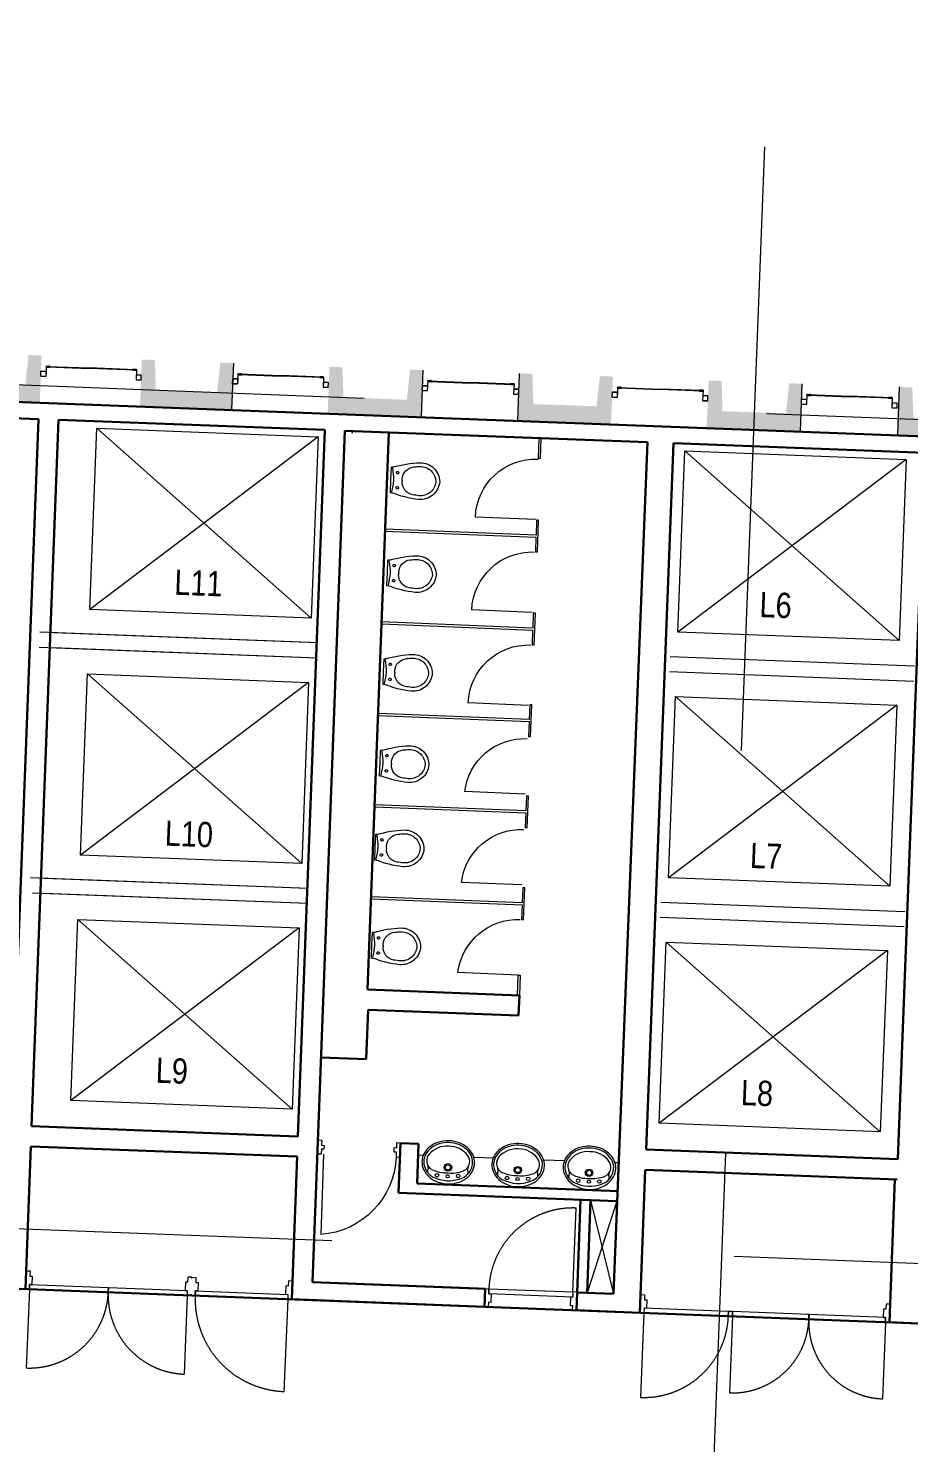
# Model space of a CAD drawing. Header units: millimetres. Extents: x 106070952 to 106162461, y 302813628 to 302883716.
# Drawn here: x 106099931 to 106108677, y 302847531 to 302861573 of the extents above; entities that cross this region are included whole.
import ezdxf
from ezdxf.enums import TextEntityAlignment as Align

# ---------------------------------------------------------------- set-up
doc = ezdxf.new("R2010")
doc.units = ezdxf.units.MM
doc.header["$MEASUREMENT"] = 0
doc.linetypes.add('DGN Style 2', pattern=[10000, 6000, -4000])
doc.linetypes.add('DGN Style 4', pattern=[16010, 8000, -4000, 10, -4000])
for name, color, linetype, lineweight in [('ANNO-AREA', 3, 'Continuous', 30), ('ANNO-NOTE-0100', 254, 'Continuous', 0), ('DOOR', 40, 'Continuous', 0), ('DOOR-FRAM', 40, 'Continuous', 0), ('DOOR-OPNG', 40, 'Continuous', 0), ('EQPM-MOVE', 62, 'Continuous', 13), ('FIXT-SNTY', 132, 'Continuous', 0), ('FNSH-FLOR', 220, 'Continuous', 0), ('GRID', 1, 'DGN Style 4', 13), ('SERV-FIRE', 1, 'Continuous', 0), ('SERV-MECH', 53, 'Continuous', 0), ('STRC-CONC', 120, 'Continuous', 30), ('STRC-PCST', 122, 'Continuous', 30), ('WALL-GLAZ', 140, 'Continuous', 13)]:
    doc.layers.add(name, color=color, linetype=linetype, lineweight=lineweight)
doc.styles.add('Default', font='ARIALN.TTF', dxfattribs={"height": 500})

# ---------------------------------------------------------------- blocks, each defined once
blk = doc.blocks.new('F_VR1P')
at = {"color": 0, "linetype": 'ByBlock', "lineweight": -2}
for centre, radius in [((-105151, 82403), 17450), ((-4, 2), 37064), ((-4, 2), 25000), ((-150, 88730), 15478), ((105147, 82399), 17450)]:
    blk.add_circle(centre, radius, dxfattribs=at)
for centre, radius, start, end in [((-18865, -103595), 264755, 108.7309436, 129.3051353), ((-1510, -154777), 318800, 89.9988464, 108.7309436), ((-1510, -154777), 318800, 71.2667492, 89.9988464), ((15847, -103596), 264755, 50.6925575, 71.2667492), ((-86605, -50245), 176630, 153.1614075, 179.9988464), ((-45521, -71033), 222674, 129.3051353, 153.1614075), ((-69439, -55792), 173417, 111.877552, 195.296677), ((-116473, -60298), 97223, 112.3079048, 174.267427), ((-181284, 47883), 20673, 141.5582103, 184.895002), ((-21529, 61565), 181013, 184.895002, 196.0632409), ((-218560, 4832), 24023, 325.0086131, 16.0632381), ((-21437, -291929), 347592, 86.4646242, 112.3079048), ((561, -215090), 347371, 65.6021075, 112.8014075), ((21417, -291929), 347592, 67.6897881, 93.5330686), ((69272, -55470), 173655, 10.8375298, 64.4937909), ((116463, -60303), 97223, 5.7302631, 67.6897853), ((42505, -71035), 222674, 26.8362853, 50.6925575), ((218553, 4823), 24023, 163.934452, 214.989077), ((21524, 61564), 181013, 343.934452, 355.1026909), ((181279, 47876), 20673, 355.1026909, 38.4394825), ((83590, -50249), 176630, 359.9988464, 26.8362853), ((-86605, -50245), 176630, 179.9988464, 206.8362853), ((-45520, -29459), 222674, 206.8362853, 230.6925575), ((-86605, -50245), 158630, 198.8673186, 206.8362853), ((-45520, -29459), 204674, 206.8362853, 230.6925575), ((-113606, -61338), 100182, 173.8391214, 218.210952), ((-12981, 17877), 228247, 218.210952, 273.2583436), ((12974, 17876), 228247, 266.7393492, 321.7867409), ((42506, -29461), 204674, 309.3051353, 333.1614075), ((42506, -29461), 222674, 309.3051353, 333.1614075), ((113596, -61343), 100182, 321.7867409, 6.1585714), ((83590, -50249), 158630, 333.1614075, 359.9988464), ((83590, -50249), 158630, 359.9988464, 9.957502), ((83590, -50249), 176630, 333.1614075, 359.9988464), ((-18862, 3102), 264755, 230.6925575, 251.2667492), ((-18862, 3102), 246755, 230.6925575, 251.2667492), ((-1505, 54283), 318800, 251.2667492, 269.9988464), ((-1505, 54283), 300800, 251.2667492, 269.9988464), ((-1505, 54283), 318800, 269.9988464, 288.7309436), ((-1505, 54283), 300800, 269.9988464, 288.7309436), ((15850, 3101), 246755, 288.7309436, 309.3051353), ((15850, 3101), 264755, 288.7309436, 309.3051353)]:
    blk.add_arc(centre, radius, start, end, dxfattribs=at)
blk = doc.blocks.new('F_PF3P')
at = {"color": 0, "linetype": 'ByBlock', "lineweight": -2}
for p, q in [((0, 0), (-127758, 4)), ((127748, 5), (0, 0)), ((-4, -112398), (-12202, -112400)), ((-4, -112398), (12195, -112405))]:
    blk.add_line(p, q, dxfattribs=at)
for centre, radius, start, end in [((-145017, -8579), 19281, 341.9605147, 26.447948), ((852880, -358403), 1038162, 159.6618591, 159.679773), ((145014, -8583), 19281, 153.5504369, 198.0378703), ((852880, -358403), 1038162, 160.6575758, 175.8127508), ((-12203, -239899), 127500, 89.9991925, 172.1999036), ((38095, 678455), 706938, 257.3349369, 266.9108564), ((-75002, -64992), 12499, 359.9991925, 179.9991925), ((-75002, -64992), 12499, 179.9991925, 359.9991925), ((-38078, 678456), 706938, 273.0875286, 282.663448), ((12193, -239900), 127500, 7.7984814, 89.9991925), ((74998, -64994), 12499, 359.9991925, 179.9991925), ((74998, -64994), 12499, 179.9991925, 359.9991925), ((-852893, -358378), 1038162, 4.1856341, 19.3408091), ((852880, -358403), 1000662, 172.1999036, 175.8127508), ((-852893, -358378), 1000662, 4.1856341, 7.7984814), ((9904, -292540), 192672, 177.0426703, 267.0509175), ((9904, -292540), 155172, 177.0426703, 267.0509175), ((-9915, -292540), 155172, 272.9474675, 2.9557147), ((-9915, -292540), 192672, 272.9474675, 2.9557147)]:
    blk.add_arc(centre, radius, start, end, dxfattribs=at)
blk = doc.blocks.new('F_PF3P_1')
at = {"color": 0, "linetype": 'ByBlock', "lineweight": -2}
for p, q in [((0, 0), (-127758, 4)), ((127748, 5), (0, 0)), ((-4, -112398), (-12202, -112400)), ((-4, -112398), (12195, -112405))]:
    blk.add_line(p, q, dxfattribs=at)
for centre, radius, start, end in [((-145019, -8576), 19281, 341.9605147, 26.447948), ((852879, -358400), 1038162, 159.6618591, 159.679773), ((145013, -8580), 19281, 153.5504369, 198.0378703), ((852879, -358400), 1038162, 160.6575758, 175.8127508), ((-12204, -239897), 127500, 89.9991925, 172.1999036), ((38094, 678457), 706938, 257.3349369, 266.9108564), ((-75004, -64989), 12499, 359.9991925, 179.9991925), ((-75004, -64989), 12499, 179.9991925, 359.9991925), ((-38080, 678459), 706938, 273.0875286, 282.663448), ((12192, -239897), 127500, 7.7984814, 89.9991925), ((74997, -64991), 12499, 359.9991925, 179.9991925), ((74997, -64991), 12499, 179.9991925, 359.9991925), ((-852895, -358376), 1038162, 4.1856341, 19.3408091), ((852879, -358400), 1000662, 172.1999036, 175.8127508), ((-852895, -358376), 1000662, 4.1856341, 7.7984814), ((9903, -292537), 192672, 177.0426703, 267.0509175), ((9903, -292537), 155172, 177.0426703, 267.0509175), ((-9917, -292537), 155172, 272.9474675, 2.9557147), ((-9917, -292537), 192672, 272.9474675, 2.9557147)]:
    blk.add_arc(centre, radius, start, end, dxfattribs=at)
blk = doc.blocks.new('F_PF3P_2')
at = {"color": 0, "linetype": 'ByBlock', "lineweight": -2}
for p, q in [((0, 0), (-127758, 4)), ((127748, 5), (0, 0)), ((-4, -112398), (-12202, -112400)), ((-4, -112398), (12195, -112405))]:
    blk.add_line(p, q, dxfattribs=at)
for centre, radius, start, end in [((-145019, -8576), 19281, 341.9605147, 26.447948), ((852879, -358400), 1038162, 159.6618591, 159.679773), ((145013, -8580), 19281, 153.5504369, 198.0378703), ((852879, -358400), 1038162, 160.6575758, 175.8127508), ((-12204, -239897), 127500, 89.9991925, 172.1999036), ((38094, 678457), 706938, 257.3349369, 266.9108564), ((-75004, -64989), 12499, 359.9991925, 179.9991925), ((-75004, -64989), 12499, 179.9991925, 359.9991925), ((-38080, 678459), 706938, 273.0875286, 282.663448), ((12192, -239897), 127500, 7.7984814, 89.9991925), ((74997, -64991), 12499, 359.9991925, 179.9991925), ((74997, -64991), 12499, 179.9991925, 359.9991925), ((-852895, -358376), 1038162, 4.1856341, 19.3408091), ((852879, -358400), 1000662, 172.1999036, 175.8127508), ((-852895, -358376), 1000662, 4.1856341, 7.7984814), ((9903, -292537), 192672, 177.0426703, 267.0509175), ((9903, -292537), 155172, 177.0426703, 267.0509175), ((-9917, -292537), 155172, 272.9474675, 2.9557147), ((-9917, -292537), 192672, 272.9474675, 2.9557147)]:
    blk.add_arc(centre, radius, start, end, dxfattribs=at)
blk = doc.blocks.new('F_PF3P_3')
at = {"color": 0, "linetype": 'ByBlock', "lineweight": -2}
for p, q in [((0, 0), (-127758, 4)), ((127748, 5), (0, 0)), ((-4, -112398), (-12202, -112400)), ((-4, -112398), (12195, -112405))]:
    blk.add_line(p, q, dxfattribs=at)
for centre, radius, start, end in [((-145019, -8576), 19281, 341.9605147, 26.447948), ((852879, -358400), 1038162, 159.6618591, 159.679773), ((145013, -8580), 19281, 153.5504369, 198.0378703), ((852879, -358400), 1038162, 160.6575758, 175.8127508), ((-12204, -239897), 127500, 89.9991925, 172.1999036), ((38094, 678457), 706938, 257.3349369, 266.9108564), ((-75004, -64989), 12499, 359.9991925, 179.9991925), ((-75004, -64989), 12499, 179.9991925, 359.9991925), ((-38080, 678459), 706938, 273.0875286, 282.663448), ((12192, -239897), 127500, 7.7984814, 89.9991925), ((74997, -64991), 12499, 359.9991925, 179.9991925), ((74997, -64991), 12499, 179.9991925, 359.9991925), ((-852895, -358376), 1038162, 4.1856341, 19.3408091), ((852879, -358400), 1000662, 172.1999036, 175.8127508), ((-852895, -358376), 1000662, 4.1856341, 7.7984814), ((9903, -292537), 192672, 177.0426703, 267.0509175), ((9903, -292537), 155172, 177.0426703, 267.0509175), ((-9917, -292537), 155172, 272.9474675, 2.9557147), ((-9917, -292537), 192672, 272.9474675, 2.9557147)]:
    blk.add_arc(centre, radius, start, end, dxfattribs=at)
blk = doc.blocks.new('F_PF3P_4')
at = {"color": 0, "linetype": 'ByBlock', "lineweight": -2}
for p, q in [((0, 0), (-127758, 4)), ((127748, 5), (0, 0)), ((-4, -112398), (-12202, -112400)), ((-4, -112398), (12195, -112405))]:
    blk.add_line(p, q, dxfattribs=at)
for centre, radius, start, end in [((-145019, -8576), 19281, 341.9605147, 26.447948), ((852879, -358400), 1038162, 159.6618591, 159.679773), ((145013, -8580), 19281, 153.5504369, 198.0378703), ((852879, -358400), 1038162, 160.6575758, 175.8127508), ((-12204, -239897), 127500, 89.9991925, 172.1999036), ((38094, 678457), 706938, 257.3349369, 266.9108564), ((-75004, -64989), 12499, 359.9991925, 179.9991925), ((-75004, -64989), 12499, 179.9991925, 359.9991925), ((-38080, 678459), 706938, 273.0875286, 282.663448), ((12192, -239897), 127500, 7.7984814, 89.9991925), ((74997, -64991), 12499, 359.9991925, 179.9991925), ((74997, -64991), 12499, 179.9991925, 359.9991925), ((-852895, -358376), 1038162, 4.1856341, 19.3408091), ((852879, -358400), 1000662, 172.1999036, 175.8127508), ((-852895, -358376), 1000662, 4.1856341, 7.7984814), ((9903, -292537), 192672, 177.0426703, 267.0509175), ((9903, -292537), 155172, 177.0426703, 267.0509175), ((-9917, -292537), 155172, 272.9474675, 2.9557147), ((-9917, -292537), 192672, 272.9474675, 2.9557147)]:
    blk.add_arc(centre, radius, start, end, dxfattribs=at)
blk = doc.blocks.new('*U41')
at = {"layer": 'DOOR', "color": 40, "linetype": 'ByBlock', "lineweight": 0}
blk.add_line((-351, 327), (-380, -469), dxfattribs=at)
at = {"layer": 'DOOR', "color": 40, "linetype": 'ByBlock', "lineweight": 0, "flags": 128}
for points in [[(-408, 457), (-408, 469), (-370, 468), (-372, 417), (-347, 416), (-348, 378), (-373, 379), (-375, 328), (-413, 329), (-412, 341)], [(411, 427), (412, 439), (374, 440), (372, 389), (347, 390), (346, 352), (371, 351), (369, 301), (407, 299), (407, 311)]]:
    blk.add_lwpolyline(points, dxfattribs=at)
at = {"layer": 'DOOR', "color": 40, "linetype": 'ByBlock', "lineweight": 0, "extrusion": (0, 0, -1)}
blk.add_arc((431, 330), 800, 182.0961, 266.3694, dxfattribs=at)
at = {"layer": 'STRC-CONC', "color": 1, "linetype": 'ByBlock', "lineweight": 30, "flags": 128}
blk.add_lwpolyline([(393, -56), (412, 439)], dxfattribs=at)
blk = doc.blocks.new('F_VR1P_4')
at = {"color": 0, "linetype": 'ByBlock', "lineweight": -2}
for centre, radius in [((-105151, 82403), 17450), ((-4, 2), 37064), ((-4, 2), 25000), ((-150, 88730), 15478), ((105147, 82399), 17450)]:
    blk.add_circle(centre, radius, dxfattribs=at)
for centre, radius, start, end in [((-18865, -103595), 264755, 108.7309436, 129.3051353), ((-1510, -154777), 318800, 89.9988464, 108.7309436), ((-1510, -154777), 318800, 71.2667492, 89.9988464), ((15847, -103596), 264755, 50.6925575, 71.2667492), ((-86605, -50245), 176630, 153.1614075, 179.9988464), ((-45521, -71033), 222674, 129.3051353, 153.1614075), ((-69439, -55792), 173417, 111.877552, 195.296677), ((-116473, -60298), 97223, 112.3079048, 174.267427), ((-181284, 47883), 20673, 141.5582103, 184.895002), ((-21529, 61565), 181013, 184.895002, 196.0632409), ((-218560, 4832), 24023, 325.0086131, 16.0632381), ((-21437, -291929), 347592, 86.4646242, 112.3079048), ((561, -215090), 347371, 65.6021075, 112.8014075), ((21417, -291929), 347592, 67.6897881, 93.5330686), ((69272, -55470), 173655, 10.8375298, 64.4937909), ((116463, -60303), 97223, 5.7302631, 67.6897853), ((42505, -71035), 222674, 26.8362853, 50.6925575), ((218553, 4823), 24023, 163.934452, 214.989077), ((21524, 61564), 181013, 343.934452, 355.1026909), ((181279, 47876), 20673, 355.1026909, 38.4394825), ((83590, -50249), 176630, 359.9988464, 26.8362853), ((-86605, -50245), 176630, 179.9988464, 206.8362853), ((-45520, -29459), 222674, 206.8362853, 230.6925575), ((-86605, -50245), 158630, 198.8673186, 206.8362853), ((-45520, -29459), 204674, 206.8362853, 230.6925575), ((-113606, -61338), 100182, 173.8391214, 218.210952), ((-12981, 17877), 228247, 218.210952, 273.2583436), ((12974, 17876), 228247, 266.7393492, 321.7867409), ((42506, -29461), 204674, 309.3051353, 333.1614075), ((42506, -29461), 222674, 309.3051353, 333.1614075), ((113596, -61343), 100182, 321.7867409, 6.1585714), ((83590, -50249), 158630, 333.1614075, 359.9988464), ((83590, -50249), 158630, 359.9988464, 9.957502), ((83590, -50249), 176630, 333.1614075, 359.9988464), ((-18862, 3102), 264755, 230.6925575, 251.2667492), ((-18862, 3102), 246755, 230.6925575, 251.2667492), ((-1505, 54283), 318800, 251.2667492, 269.9988464), ((-1505, 54283), 300800, 251.2667492, 269.9988464), ((-1505, 54283), 318800, 269.9988464, 288.7309436), ((-1505, 54283), 300800, 269.9988464, 288.7309436), ((15850, 3101), 246755, 288.7309436, 309.3051353), ((15850, 3101), 264755, 288.7309436, 309.3051353)]:
    blk.add_arc(centre, radius, start, end, dxfattribs=at)
blk = doc.blocks.new('F_VR1P_5')
at = {"color": 0, "linetype": 'ByBlock', "lineweight": -2}
for centre, radius in [((-105151, 82403), 17450), ((-4, 2), 37064), ((-4, 2), 25000), ((-150, 88730), 15478), ((105147, 82399), 17450)]:
    blk.add_circle(centre, radius, dxfattribs=at)
for centre, radius, start, end in [((-18865, -103595), 264755, 108.7309436, 129.3051353), ((-1510, -154777), 318800, 89.9988464, 108.7309436), ((-1510, -154777), 318800, 71.2667492, 89.9988464), ((15847, -103596), 264755, 50.6925575, 71.2667492), ((-86605, -50245), 176630, 153.1614075, 179.9988464), ((-45521, -71033), 222674, 129.3051353, 153.1614075), ((-69439, -55792), 173417, 111.877552, 195.296677), ((-116473, -60298), 97223, 112.3079048, 174.267427), ((-181284, 47883), 20673, 141.5582103, 184.895002), ((-21529, 61565), 181013, 184.895002, 196.0632409), ((-218560, 4832), 24023, 325.0086131, 16.0632381), ((-21437, -291929), 347592, 86.4646242, 112.3079048), ((561, -215090), 347371, 65.6021075, 112.8014075), ((21417, -291929), 347592, 67.6897881, 93.5330686), ((69272, -55470), 173655, 10.8375298, 64.4937909), ((116463, -60303), 97223, 5.7302631, 67.6897853), ((42505, -71035), 222674, 26.8362853, 50.6925575), ((218553, 4823), 24023, 163.934452, 214.989077), ((21524, 61564), 181013, 343.934452, 355.1026909), ((181279, 47876), 20673, 355.1026909, 38.4394825), ((83590, -50249), 176630, 359.9988464, 26.8362853), ((-86605, -50245), 176630, 179.9988464, 206.8362853), ((-45520, -29459), 222674, 206.8362853, 230.6925575), ((-86605, -50245), 158630, 198.8673186, 206.8362853), ((-45520, -29459), 204674, 206.8362853, 230.6925575), ((-113606, -61338), 100182, 173.8391214, 218.210952), ((-12981, 17877), 228247, 218.210952, 273.2583436), ((12974, 17876), 228247, 266.7393492, 321.7867409), ((42506, -29461), 204674, 309.3051353, 333.1614075), ((42506, -29461), 222674, 309.3051353, 333.1614075), ((113596, -61343), 100182, 321.7867409, 6.1585714), ((83590, -50249), 158630, 333.1614075, 359.9988464), ((83590, -50249), 158630, 359.9988464, 9.957502), ((83590, -50249), 176630, 333.1614075, 359.9988464), ((-18862, 3102), 264755, 230.6925575, 251.2667492), ((-18862, 3102), 246755, 230.6925575, 251.2667492), ((-1505, 54283), 318800, 251.2667492, 269.9988464), ((-1505, 54283), 300800, 251.2667492, 269.9988464), ((-1505, 54283), 318800, 269.9988464, 288.7309436), ((-1505, 54283), 300800, 269.9988464, 288.7309436), ((15850, 3101), 246755, 288.7309436, 309.3051353), ((15850, 3101), 264755, 288.7309436, 309.3051353)]:
    blk.add_arc(centre, radius, start, end, dxfattribs=at)
blk = doc.blocks.new('*U46')
at = {"layer": 'DOOR', "color": 40, "linetype": 'Continuous', "lineweight": 0, "flags": 128}
blk.add_lwpolyline([(-415, -294), (420, -326), (418, -377), (-417, -345), (-415, -294)], close=True, dxfattribs=at)
at = {"layer": 'DOOR-FRAM', "color": 40, "linetype": 'Continuous', "flags": 128}
for points in [[(-454, -304), (-453, -292), (-415, -294), (-417, -345), (-394, -346), (-397, -429), (-420, -428), (-422, -474), (-460, -472), (-460, -460)], [(460, -340), (460, -328), (420, -326), (418, -377), (395, -376), (392, -459), (415, -460), (413, -506), (453, -508), (454, -496)]]:
    blk.add_lwpolyline(points, dxfattribs=at)
at = {"layer": 'DOOR-OPNG', "linetype": 'DGN Style 2'}
blk.add_line((420, -326), (452, 507), dxfattribs=at)
blk.add_ellipse((420, -326), major_axis=(836, 0), ratio=0.997607, start_param=1.53217, end_param=3.164176, dxfattribs=at)
blk = doc.blocks.new('*U48')
at = {"color": 0, "linetype": 'ByBlock', "lineweight": -2, "flags": 128}
for points in [[(-466, 97), (-465, 109), (-505, 110), (-507, 60), (-530, 60), (-533, -23), (-511, -23), (-512, -69), (-472, -71), (-472, -59)], [(-466, 97), (-465, 109), (-425, 107), (-427, 56), (-404, 56), (-407, -27), (-430, -27), (-432, -72), (-472, -71), (-472, -59)], [(534, 58), (534, 70), (494, 72), (492, 21), (469, 22), (466, -61), (489, -62), (487, -108), (527, -110), (528, -98)]]:
    blk.add_lwpolyline(points, dxfattribs=at)
blk = doc.blocks.new('*U47')
at = {"layer": 'DOOR', "color": 40, "linetype": 'Continuous', "lineweight": 0, "flags": 128}
for points in [[(-1285, 464), (-501, 433), (-503, 387), (-1286, 418), (-1285, 464)], [(-501, 433), (282, 403), (280, 357), (-503, 387), (-501, 433)], [(362, 400), (1282, 365), (1280, 319), (360, 354), (362, 400)]]:
    blk.add_lwpolyline(points, close=True, dxfattribs=at)
at = {"layer": 'DOOR-FRAM', "color": 40, "linetype": 'Continuous', "flags": 128}
blk.add_lwpolyline([(-1320, 587), (-1319, 599), (-1279, 598), (-1281, 547), (-1259, 546), (-1262, 463), (-1285, 464), (-1286, 418), (-1326, 419), (-1326, 431)], dxfattribs=at)
at = {"layer": 'DOOR-OPNG', "linetype": 'DGN Style 2'}
for p, q in [((-1286, 418), (-1317, -366)), ((280, 357), (250, -426)), ((1280, 319), (1243, -600))]:
    blk.add_line(p, q, dxfattribs=at)
for centre, radius, start, end in [((-1286, 418), 784, 267.7894, 1.1523), ((280, 357), 784, 174.4265, 267.7894), ((1279, 319), 919, 174.9215, 267.7894)]:
    blk.add_arc(centre, radius, start, end, dxfattribs=at)
at = {"layer": 'DOOR-FRAM', "color": 40, "linetype": 'Continuous', "rotation": 0.002579267757879623}
blk.add_blockref('*U48', (793, 427), dxfattribs=at)
blk = doc.blocks.new('F_PF3P_9')
at = {"color": 0, "linetype": 'ByBlock', "lineweight": -2}
for p, q in [((0, 0), (-127758, 4)), ((127748, 5), (0, 0)), ((-4, -112398), (-12202, -112400)), ((-4, -112398), (12195, -112405))]:
    blk.add_line(p, q, dxfattribs=at)
for centre, radius, start, end in [((-145019, -8576), 19281, 341.9605147, 26.447948), ((852879, -358400), 1038162, 159.6618591, 159.679773), ((145013, -8580), 19281, 153.5504369, 198.0378703), ((852879, -358400), 1038162, 160.6575758, 175.8127508), ((-12204, -239897), 127500, 89.9991925, 172.1999036), ((38094, 678457), 706938, 257.3349369, 266.9108564), ((-75004, -64989), 12499, 359.9991925, 179.9991925), ((-75004, -64989), 12499, 179.9991925, 359.9991925), ((-38080, 678459), 706938, 273.0875286, 282.663448), ((12192, -239897), 127500, 7.7984814, 89.9991925), ((74997, -64991), 12499, 359.9991925, 179.9991925), ((74997, -64991), 12499, 179.9991925, 359.9991925), ((-852895, -358376), 1038162, 4.1856341, 19.3408091), ((852879, -358400), 1000662, 172.1999036, 175.8127508), ((-852895, -358376), 1000662, 4.1856341, 7.7984814), ((9903, -292537), 192672, 177.0426703, 267.0509175), ((9903, -292537), 155172, 177.0426703, 267.0509175), ((-9917, -292537), 155172, 272.9474675, 2.9557147), ((-9917, -292537), 192672, 272.9474675, 2.9557147)]:
    blk.add_arc(centre, radius, start, end, dxfattribs=at)

msp = doc.modelspace()

# ---------------------------------------------------------------- hatches: boundary and pattern name
at = {"layer": 'STRC-PCST', "lineweight": 0}
for points in [[(106100045, 302857862), (106099133, 302857898), (106099154, 302858360), (106099284, 302858355), (106099290, 302858054), (106099902, 302858030), (106099933, 302858329), (106100063, 302858324)], [(106101950, 302857789), (106101041, 302857824), (106101059, 302858285), (106101189, 302858280), (106101197, 302857979), (106101807, 302857955), (106101838, 302858254), (106101968, 302858249)], [(106103837, 302857716), (106102905, 302857752), (106102923, 302858212), (106103053, 302858208), (106103062, 302857907), (106103692, 302857886), (106103723, 302858185), (106103853, 302858180)], [(106105719, 302857643), (106104793, 302857679), (106104809, 302858147), (106104939, 302858143), (106104949, 302857842), (106105576, 302857821), (106105609, 302858120), (106105739, 302858115)], [(106107603, 302857570), (106106670, 302857606), (106106690, 302858076), (106106819, 302858072), (106106827, 302857771), (106107459, 302857750), (106107489, 302858049), (106107619, 302858044)], [(106109494, 302857497), (106108567, 302857533), (106108583, 302858012), (106108713, 302858007), (106108723, 302857707), (106109351, 302857685), (106109383, 302857985), (106109513, 302857980)]]:
    msp.add_hatch(color=256, dxfattribs=at).paths.add_polyline_path(points)

# ---------------------------------------------------------------- linework, layer by layer
at = {"layer": 'ANNO-AREA', "flags": 128}
msp.add_lwpolyline([(106085084, 302858303), (106091334, 302858062), (106091330, 302857939), (106091470, 302857934), (106091424, 302856747), (106092461, 302856707), (106092218, 302850440), (106091178, 302850480), (106091132, 302849275), (106092652, 302849217), (106092656, 302849337), (106104463, 302848880), (106111713, 302848601), (106112047, 302857236), (106113678, 302857173), (106113692, 302857523), (106113589, 302857527), (106114306, 302876081)], dxfattribs=at)
at = {"layer": 'DOOR', "color": 40, "linetype": 'Continuous', "lineweight": 0}
for p, q in [((106104972, 302856697), (106104372, 302856721)), ((106104937, 302855774), (106104336, 302855798)), ((106104901, 302854851), (106104301, 302854875)), ((106104867, 302853971), (106104267, 302853995)), ((106104833, 302853069), (106104234, 302853093)), ((106104799, 302852174), (106104199, 302852198))]:
    msp.add_line(p, q, dxfattribs=at)
at = {"layer": 'DOOR', "color": 40, "linetype": 'Continuous', "lineweight": 0, "flags": 128}
for points in [[(106105005, 302857505), (106105024, 302857504), (106105016, 302857302), (106104998, 302857303), (106105005, 302857505)], [(106103475, 302856582), (106104974, 302856522), (106104968, 302856375), (106104988, 302856374), (106105001, 302856689), (106104981, 302856689), (106104975, 302856542), (106103476, 302856602), (106103475, 302856582)], [(106103443, 302855659), (106104941, 302855599), (106104936, 302855452), (106104956, 302855451), (106104968, 302855766), (106104948, 302855767), (106104942, 302855619), (106103443, 302855679), (106103443, 302855659)], [(106103408, 302854749), (106104907, 302854690), (106104901, 302854543), (106104921, 302854542), (106104933, 302854857), (106104913, 302854857), (106104908, 302854710), (106103409, 302854769), (106103408, 302854749)], [(106103373, 302853844), (106104872, 302853784), (106104866, 302853637), (106104886, 302853636), (106104899, 302853951), (106104879, 302853952), (106104873, 302853804), (106103374, 302853864), (106103373, 302853844)], [(106103339, 302852931), (106104837, 302852871), (106104832, 302852724), (106104852, 302852723), (106104864, 302853038), (106104844, 302853039), (106104838, 302852891), (106103339, 302852951), (106103339, 302852931)], [(106104799, 302852174), (106104818, 302852174), (106104810, 302851972), (106104792, 302851972), (106104799, 302852174)]]:
    msp.add_lwpolyline(points, close=True, dxfattribs=at)
at = {"layer": 'DOOR', "flags": 128}
for points in [[(106106046, 302848820), (106106885, 302848787), (106106887, 302848834), (106106048, 302848866), (106106046, 302848820)], [(106106926, 302848786), (106107685, 302848757), (106107687, 302848803), (106106928, 302848832), (106106926, 302848786)], [(106107685, 302848757), (106108445, 302848727), (106108447, 302848773), (106107687, 302848803), (106107685, 302848757)]]:
    msp.add_lwpolyline(points, close=True, dxfattribs=at)
at = {"layer": 'DOOR', "linetype": 'Continuous', "lineweight": 0, "extrusion": (0, 0, -1)}
msp.add_ellipse((106104972, 302856697), major_axis=(-87, -594), ratio=1, start_param=1.464437, end_param=3.035233, dxfattribs=at)
at = {"layer": 'DOOR', "color": 40, "linetype": 'Continuous', "lineweight": 0, "extrusion": (0, 0, -1)}
for centre, start_param in [((106104936, 302855774), 1.464437), ((106104901, 302854851), 1.464437), ((106104862, 302853921), 1.547344), ((106104829, 302853019), 1.547344), ((106104795, 302852125), 1.547344)]:
    msp.add_ellipse(centre, major_axis=(-87, -594), ratio=1, start_param=start_param, end_param=3.035233, dxfattribs=at)
at = {"layer": 'DOOR-FRAM', "color": 40, "linetype": 'Continuous', "flags": 128}
for points in [[(106106013, 302848989), (106106013, 302849001), (106106053, 302849000), (106106051, 302848949), (106106074, 302848948), (106106071, 302848865), (106106048, 302848866), (106106046, 302848820), (106106006, 302848821), (106106007, 302848833)], [(106108492, 302848894), (106108492, 302848906), (106108452, 302848907), (106108450, 302848856), (106108428, 302848857), (106108424, 302848774), (106108447, 302848773), (106108445, 302848727), (106108486, 302848726), (106108486, 302848738)]]:
    msp.add_lwpolyline(points, dxfattribs=at)
at = {"layer": 'DOOR-OPNG', "linetype": 'DGN Style 2'}
for p, q in [((106106046, 302848820), (106106014, 302847981)), ((106106926, 302848786), (106106896, 302848026)), ((106108445, 302848727), (106108416, 302847967))]:
    msp.add_line(p, q, dxfattribs=at)
for centre, radius, start, end in [((106106046, 302848820), 840, 267.7869, 0.9358), ((106106925, 302848786), 761, 267.7869, 1.2531), ((106108445, 302848727), 761, 174.3206, 267.7869)]:
    msp.add_arc(centre, radius, start, end, dxfattribs=at)
at = {"layer": 'EQPM-MOVE', "linetype": 'Continuous', "lineweight": 0}
for p, q in [((106102810, 302857517), (106100543, 302855803)), ((106108652, 302857292), (106106385, 302855578)), ((106106454, 302857377), (106108583, 302855494)), ((106102723, 302855474), (106100046, 302855577)), ((106102723, 302855474), (106100184, 302855572)), ((106102802, 302855471), (106100788, 302855548)), ((106102796, 302855321), (106100040, 302855427)), ((106102717, 302855324), (106100179, 302855422)), ((106102717, 302855324), (106100179, 302855422)), ((106106306, 302855336), (106108733, 302855243)), ((106106301, 302855186), (106108727, 302855093)), ((106102716, 302855079), (106100449, 302853365)), ((106100518, 302855163), (106102647, 302853280)), ((106106360, 302854939), (106108489, 302853055)), ((106108559, 302854854), (106106291, 302853140)), ((106102629, 302853036), (106099953, 302853139)), ((106102629, 302853036), (106100091, 302853133)), ((106102629, 302853036), (106100091, 302853133)), ((106102709, 302853033), (106100484, 302853118)), ((106102623, 302852886), (106099972, 302852988)), ((106102623, 302852886), (106100085, 302852984)), ((106102623, 302852886), (106100085, 302852984)), ((106102703, 302852883), (106100446, 302852970)), ((106106213, 302852898), (106108639, 302852804)), ((106100424, 302852725), (106102553, 302850842)), ((106106208, 302852748), (106108633, 302852654)), ((106102623, 302852641), (106100355, 302850927)), ((106108465, 302852416), (106106197, 302850702)), ((106106266, 302852500), (106108395, 302850617))]:
    msp.add_line(p, q, dxfattribs=at)
at = {"layer": 'EQPM-MOVE', "linetype": 'Continuous', "lineweight": 0, "flags": 128}
for points in [[(106102741, 302855718), (106100543, 302855803), (106100612, 302857602), (106102810, 302857517), (106102741, 302855718)], [(106108583, 302855494), (106106385, 302855578), (106106454, 302857377), (106108652, 302857292), (106108583, 302855494)], [(106102647, 302853280), (106100449, 302853365), (106100518, 302855163), (106102716, 302855079), (106102647, 302853280)], [(106108489, 302853055), (106106291, 302853140), (106106360, 302854939), (106108559, 302854854), (106108489, 302853055)], [(106102553, 302850842), (106100355, 302850927), (106100424, 302852725), (106102623, 302852641), (106102553, 302850842)], [(106108395, 302850617), (106106197, 302850702), (106106266, 302852500), (106108465, 302852416), (106108395, 302850617)]]:
    msp.add_lwpolyline(points, close=True, dxfattribs=at)
msp.add_lwpolyline([(106100612, 302857602), (106102741, 302855718), (106102741, 302855718)], dxfattribs=at)
at = {"layer": 'EQPM-MOVE', "linetype": 'Continuous', "lineweight": 0}
msp.add_point((106103149, 302857560), dxfattribs=at)
at = {"layer": 'FIXT-SNTY', "lineweight": 0}
for p, q in [((106103853, 302850382), (106103804, 302850384)), ((106104548, 302850356), (106104357, 302850363)), ((106105257, 302850329), (106105051, 302850337)), ((106105806, 302850309), (106105759, 302850310))]:
    msp.add_line(p, q, dxfattribs=at)
at = {"layer": 'FNSH-FLOR', "linetype": 'Continuous', "lineweight": 0}
msp.add_line((106105772, 302849753), (106106083, 302857464), dxfattribs=at)
msp.add_line((106105772, 302849753), (106106083, 302857464), dxfattribs=at)
at = {"layer": 'GRID', "color": 251, "linetype": 'DGN Style 2', "lineweight": 0}
for p, q in [((106108016, 302880382), (106105548, 302816525)), ((106143238, 302856355), (106074574, 302859008)), ((106142915, 302847989), (106074250, 302850642))]:
    msp.add_line(p, q, dxfattribs=at)
at = {"layer": 'SERV-FIRE', "lineweight": 13, "flags": 128}
msp.add_lwpolyline([(106106887, 302848834), (106106885, 302848787), (106106926, 302848786), (106106928, 302848832), (106106887, 302848834)], dxfattribs=at)
at = {"layer": 'SERV-MECH', "linetype": 'Continuous', "lineweight": 0}
for p, q in [((106105778, 302849928), (106105482, 302849019)), ((106105517, 302849938), (106105743, 302849009))]:
    msp.add_line(p, q, dxfattribs=at)
at = {"layer": 'STRC-CONC', "color": 1, "linetype": 'Continuous', "lineweight": 30}
for p, q in [((106104462, 302848881), (106104469, 302849058)), ((106105376, 302848846), (106105382, 302849023)), ((106108486, 302848726), (106108702, 302848717))]:
    msp.add_line(p, q, dxfattribs=at)
at = {"layer": 'STRC-CONC', "color": 1, "linetype": 'Continuous', "lineweight": 30, "flags": 128}
for points in [[(106091339, 302858187), (106113453, 302857344)], [(106097058, 302857807), (106100031, 302857694)], [(106100031, 302857694), (106099764, 302850680)], [(106100231, 302857686), (106099964, 302850673)], [(106100231, 302857686), (106102877, 302857586)], [(106102877, 302857586), (106102610, 302850572)], [(106103077, 302857578), (106102754, 302849123)], [(106103077, 302857578), (106102754, 302849123)], [(106103077, 302857578), (106102754, 302849123)], [(106103077, 302857578), (106106083, 302857464)], [(106103301, 302852029), (106103512, 302857561)], [(106105743, 302849009), (106106083, 302857464)], [(106105743, 302849009), (106106083, 302857464)], [(106105743, 302849009), (106106083, 302857464)], [(106105743, 302849009), (106106083, 302857464)], [(106105743, 302849009), (106106083, 302857464)], [(106106070, 302850440), (106106341, 302857454)], [(106106341, 302857454), (106108838, 302857358)], [(106108838, 302857358), (106108570, 302850345)], [(106104810, 302851972), (106103301, 302852029)], [(106104802, 302851772), (106104810, 302851972)], [(106103308, 302851829), (106103289, 302851339)], [(106103308, 302851829), (106104802, 302851772)], [(106102840, 302851356), (106103289, 302851339)], [(106099964, 302850673), (106102610, 302850572)], [(106099956, 302850473), (106099902, 302849057)], [(106099956, 302850473), (106102603, 302850372)], [(106103628, 302850506), (106103808, 302850499)], [(106103793, 302850104), (106103808, 302850499)], [(106106070, 302850440), (106108570, 302850345)], [(106102603, 302850372), (106102548, 302848955)], [(106106006, 302848821), (106106060, 302850240)], [(106106062, 302850240), (106108563, 302850145)], [(106108540, 302850146), (106108486, 302848726)], [(106103610, 302850011), (106105778, 302849928)], [(106103793, 302850104), (106105795, 302850028)], [(106105382, 302849023), (106105417, 302849942)], [(106105482, 302849019), (106105517, 302849938)], [(106102754, 302849123), (106104399, 302849060)], [(106102754, 302849123), (106104399, 302849060)], [(106102754, 302849123), (106104469, 302849058)], [(106105382, 302849023), (106105743, 302849009)], [(106102548, 302848955), (106104462, 302848881)], [(106105376, 302848846), (106106006, 302848821)]]:
    msp.add_lwpolyline(points, dxfattribs=at)
at = {"layer": 'STRC-PCST', "lineweight": 0}
for p, q in [((106101968, 302858249), (106101950, 302857789)), ((106103837, 302857716), (106103853, 302858180)), ((106104793, 302857679), (106104809, 302858147)), ((106107603, 302857570), (106107619, 302858044)), ((106108583, 302858012), (106108567, 302857533))]:
    msp.add_line(p, q, dxfattribs=at)
at = {"layer": 'WALL-GLAZ', "lineweight": 0}
for p, q in [((106100107, 302858167), (106100057, 302858169)), ((106100121, 302858217), (106100534, 302858201)), ((106100121, 302858217), (106100121, 302858211)), ((106100121, 302858214), (106100534, 302858198)), ((106100121, 302858211), (106100534, 302858195)), ((106100134, 302858219), (106100144, 302858218)), ((106100134, 302858218), (106100144, 302858217)), ((106100134, 302858217), (106100144, 302858217)), ((106100993, 302858184), (106100534, 302858201)), ((106100992, 302858181), (106100534, 302858198)), ((106100992, 302858178), (106100534, 302858195)), ((106100979, 302858186), (106100970, 302858187)), ((106100979, 302858186), (106100970, 302858186)), ((106100979, 302858185), (106100970, 302858185)), ((106100993, 302858184), (106100992, 302858178)), ((106101003, 302858133), (106101053, 302858131)), ((106102026, 302858142), (106102439, 302858126)), ((106102026, 302858142), (106102026, 302858136)), ((106102026, 302858139), (106102439, 302858123)), ((106102026, 302858136), (106102439, 302858120)), ((106102039, 302858144), (106102049, 302858143)), ((106102039, 302858143), (106102049, 302858143)), ((106102039, 302858142), (106102049, 302858142)), ((106100055, 302858119), (106100105, 302858117)), ((106101051, 302858081), (106101001, 302858083)), ((106101960, 302858044), (106102010, 302858043)), ((106102012, 302858092), (106101962, 302858094)), ((106102852, 302858110), (106102439, 302858126)), ((106102851, 302858108), (106102439, 302858123)), ((106102851, 302858105), (106102439, 302858120)), ((106102839, 302858113), (106102829, 302858114)), ((106102839, 302858113), (106102829, 302858113)), ((106102838, 302858112), (106102829, 302858112)), ((106102852, 302858110), (106102851, 302858105)), ((106102910, 302858008), (106102860, 302858010)), ((106102862, 302858060), (106102912, 302858058)), ((106103897, 302858024), (106103847, 302858025)), ((106103911, 302858073), (106103910, 302858067)), ((106103910, 302858067), (106104323, 302858051)), ((106103911, 302858073), (106104323, 302858057)), ((106103911, 302858070), (106104323, 302858054)), ((106103924, 302858075), (106103934, 302858074)), ((106103924, 302858074), (106103934, 302858074)), ((106103924, 302858073), (106103934, 302858073)), ((106104744, 302858041), (106104323, 302858057)), ((106104744, 302858038), (106104323, 302858054)), ((106104744, 302858035), (106104323, 302858051)), ((106104731, 302858044), (106104721, 302858044)), ((106104731, 302858043), (106104721, 302858044)), ((106104731, 302858042), (106104721, 302858043)), ((106104744, 302858041), (106104744, 302858035)), ((106105797, 302858008), (106106209, 302857992)), ((106105797, 302858008), (106105797, 302858002)), ((106105797, 302858005), (106106209, 302857989)), ((106105797, 302858002), (106106209, 302857986)), ((106105810, 302858010), (106105820, 302858009)), ((106105810, 302858009), (106105820, 302858009)), ((106105810, 302858008), (106105820, 302858008)), ((106103845, 302857976), (106103895, 302857974)), ((106104802, 302857939), (106104752, 302857941)), ((106104754, 302857991), (106104804, 302857989)), ((106105731, 302857911), (106105781, 302857909)), ((106105783, 302857959), (106105733, 302857960)), ((106106622, 302857977), (106106209, 302857992)), ((106106622, 302857974), (106106209, 302857989)), ((106106622, 302857971), (106106209, 302857986)), ((106106609, 302857979), (106106599, 302857980)), ((106106609, 302857979), (106106599, 302857979)), ((106106609, 302857978), (106106599, 302857978)), ((106106622, 302857977), (106106622, 302857971)), ((106106680, 302857874), (106106630, 302857876)), ((106106632, 302857926), (106106682, 302857924)), ((106107663, 302857888), (106107613, 302857890)), ((106107677, 302857937), (106108090, 302857921)), ((106107677, 302857937), (106107677, 302857931)), ((106107677, 302857934), (106108090, 302857918)), ((106107677, 302857931), (106108089, 302857915)), ((106107690, 302857939), (106107700, 302857938)), ((106107690, 302857938), (106107700, 302857938)), ((106107690, 302857937), (106107700, 302857937)), ((106108502, 302857900), (106108089, 302857915)), ((106108502, 302857906), (106108090, 302857921)), ((106108502, 302857903), (106108090, 302857918)), ((106108489, 302857908), (106108479, 302857909)), ((106108489, 302857908), (106108479, 302857908)), ((106108489, 302857907), (106108479, 302857907)), ((106108502, 302857906), (106108502, 302857900)), ((106108512, 302857855), (106108562, 302857853)), ((106107611, 302857840), (106107661, 302857838)), ((106108561, 302857803), (106108511, 302857805))]:
    msp.add_line(p, q, dxfattribs=at)
at = {"layer": 'WALL-GLAZ', "lineweight": 13}
for p, q in [((106100109, 302858220), (106100105, 302858117)), ((106100109, 302858220), (106100144, 302858219)), ((106100109, 302858208), (106100144, 302858207)), ((106101004, 302858174), (106100969, 302858176)), ((106101005, 302858186), (106100970, 302858188)), ((106101005, 302858186), (106101001, 302858083)), ((106102014, 302858145), (106102010, 302858043)), ((106102014, 302858145), (106102049, 302858144)), ((106102014, 302858133), (106102049, 302858132)), ((106102863, 302858101), (106102828, 302858102)), ((106102864, 302858113), (106102829, 302858114)), ((106102864, 302858113), (106102860, 302858010)), ((106103899, 302858077), (106103895, 302857974)), ((106103898, 302858065), (106103933, 302858063)), ((106103899, 302858077), (106103934, 302858075)), ((106104756, 302858044), (106104721, 302858045)), ((106104756, 302858032), (106104721, 302858033)), ((106104756, 302858044), (106104752, 302857941)), ((106105785, 302858012), (106105781, 302857909)), ((106105784, 302858000), (106105819, 302857998)), ((106105785, 302858012), (106105820, 302858010)), ((106106634, 302857979), (106106599, 302857980)), ((106106634, 302857967), (106106599, 302857968)), ((106106634, 302857979), (106106630, 302857876)), ((106107665, 302857941), (106107661, 302857838)), ((106107665, 302857941), (106107700, 302857939)), ((106107665, 302857929), (106107700, 302857927)), ((106108514, 302857896), (106108479, 302857898)), ((106108514, 302857908), (106108480, 302857910)), ((106108514, 302857908), (106108511, 302857805))]:
    msp.add_line(p, q, dxfattribs=at)
at = {"layer": 'WALL-GLAZ', "lineweight": 13, "flags": 128}
for points in [[(106100057, 302858169), (106100107, 302858167), (106100105, 302858117), (106100055, 302858119), (106100057, 302858169)], [(106101053, 302858131), (106101003, 302858133), (106101001, 302858083), (106101051, 302858081), (106101053, 302858131)], [(106101962, 302858094), (106102012, 302858092), (106102010, 302858043), (106101960, 302858044), (106101962, 302858094)], [(106102912, 302858058), (106102862, 302858060), (106102860, 302858010), (106102910, 302858008), (106102912, 302858058)], [(106103847, 302858025), (106103897, 302858024), (106103895, 302857974), (106103845, 302857976), (106103847, 302858025)], [(106104804, 302857989), (106104754, 302857991), (106104752, 302857941), (106104802, 302857939), (106104804, 302857989)], [(106105733, 302857960), (106105783, 302857959), (106105781, 302857909), (106105731, 302857911), (106105733, 302857960)], [(106106682, 302857924), (106106632, 302857926), (106106630, 302857876), (106106680, 302857874), (106106682, 302857924)], [(106107613, 302857890), (106107663, 302857888), (106107661, 302857838), (106107611, 302857840), (106107613, 302857890)], [(106108562, 302857853), (106108512, 302857855), (106108511, 302857805), (106108561, 302857803), (106108562, 302857853)]]:
    msp.add_lwpolyline(points, close=True, dxfattribs=at)
at = {"layer": 'WALL-GLAZ', "lineweight": 0, "flags": 128}
for points in [[(106100121, 302858211), (106100121, 302858208), (106100109, 302858220), (106100109, 302858208), (106100121, 302858220), (106100121, 302858217)], [(106100992, 302858178), (106100992, 302858175), (106101005, 302858186), (106101004, 302858174), (106100993, 302858187), (106100993, 302858184)], [(106102026, 302858136), (106102026, 302858133), (106102014, 302858145), (106102014, 302858133), (106102026, 302858145), (106102026, 302858142)], [(106102851, 302858105), (106102851, 302858102), (106102864, 302858113), (106102863, 302858101), (106102852, 302858113), (106102852, 302858110)], [(106103910, 302858067), (106103910, 302858064), (106103899, 302858077), (106103898, 302858065), (106103911, 302858076), (106103911, 302858073)], [(106104744, 302858035), (106104744, 302858032), (106104756, 302858044), (106104756, 302858032), (106104744, 302858044), (106104744, 302858041)], [(106105797, 302858002), (106105796, 302857999), (106105785, 302858012), (106105784, 302858000), (106105797, 302858011), (106105797, 302858008)], [(106106622, 302857971), (106106622, 302857968), (106106634, 302857979), (106106634, 302857967), (106106622, 302857980), (106106622, 302857977)], [(106107677, 302857931), (106107677, 302857928), (106107665, 302857941), (106107665, 302857929), (106107677, 302857940), (106107677, 302857937)], [(106108502, 302857900), (106108502, 302857897), (106108514, 302857908), (106108514, 302857896), (106108503, 302857909), (106108502, 302857906)]]:
    msp.add_lwpolyline(points, dxfattribs=at)
for points in [[(106100144, 302858219), (106100134, 302858219), (106100134, 302858216), (106100144, 302858216), (106100144, 302858219)], [(106100970, 302858188), (106100980, 302858187), (106100979, 302858184), (106100970, 302858185), (106100970, 302858188)], [(106102049, 302858144), (106102039, 302858144), (106102039, 302858141), (106102049, 302858141), (106102049, 302858144)], [(106102829, 302858114), (106102839, 302858114), (106102838, 302858111), (106102829, 302858111), (106102829, 302858114)], [(106103934, 302858075), (106103924, 302858076), (106103924, 302858073), (106103934, 302858072), (106103934, 302858075)], [(106104721, 302858045), (106104731, 302858045), (106104731, 302858042), (106104721, 302858042), (106104721, 302858045)], [(106105820, 302858010), (106105810, 302858011), (106105810, 302858008), (106105820, 302858007), (106105820, 302858010)], [(106106599, 302857980), (106106609, 302857980), (106106609, 302857977), (106106599, 302857977), (106106599, 302857980)], [(106107700, 302857939), (106107690, 302857940), (106107690, 302857937), (106107700, 302857936), (106107700, 302857939)], [(106108480, 302857910), (106108489, 302857909), (106108489, 302857906), (106108479, 302857907), (106108480, 302857910)]]:
    msp.add_lwpolyline(points, close=True, dxfattribs=at)
at = {"layer": 'WALL-GLAZ', "lineweight": 0}
for centre in [(106100141, 302858209), (106100973, 302858177), (106102046, 302858134), (106102832, 302858104), (106103930, 302858065), (106104724, 302858035), (106105816, 302858000), (106106602, 302857970), (106107696, 302857929), (106108482, 302857899)]:
    msp.add_circle(centre, 1.5, dxfattribs=at)

# ---------------------------------------------------------------- block references
at = {"layer": 'DOOR-FRAM', "color": 40, "linetype": 'Continuous', "rotation": 359.9974207322421}
msp.add_blockref('*U46', (106104922, 302849353), dxfattribs=at)
at = {"layer": 'DOOR-OPNG', "linetype": 'DGN Style 2', "rotation": 359.9974207322421}
msp.add_blockref('*U47', (106101228, 302848638), dxfattribs=at)
at = {"layer": 'FIXT-SNTY', "lineweight": 0, "extrusion": (0, 0, -1), "xscale": 0.0009999980277842352, "yscale": 0.0009999980277842352, "zscale": 0.0009999980277842352, "rotation": 272.2728012536646}
for name, p in [('F_PF3P_9', (-106103533, 302857089)), ('F_PF3P_4', (-106103498, 302856166)), ('F_PF3P_3', (-106103460, 302855186)), ('F_PF3P_2', (-106103426, 302854279)), ('F_PF3P_1', (-106103377, 302853443)), ('F_PF3P', (-106103344, 302852470))]:
    msp.add_blockref(name, p, dxfattribs=at)
at = {"layer": 'FIXT-SNTY', "lineweight": 0, "xscale": 0.0009999882199906217, "yscale": 0.0009999882199906217, "zscale": 0.0009999882199906217, "rotation": 177.8485943403161}
for name, p in [('F_VR1P', (106104100, 302850264)), ('F_VR1P_4', (106104794, 302850237)), ('F_VR1P_5', (106105502, 302850210))]:
    msp.add_blockref(name, p, dxfattribs=at)
at = {"layer": 'STRC-CONC', "color": 1, "linetype": 'Continuous', "lineweight": 30, "rotation": 359.9999999999999}
msp.add_blockref('*U41', (106103216, 302850067), dxfattribs=at)

# ---------------------------------------------------------------- texts
at = {"layer": 'ANNO-NOTE-0100', "style": 'Default'}
for s, p in [('L11', (106101388, 302856200)), ('L6', (106107201, 302855978)), ('L10', (106101293, 302853709)), ('L7', (106107106, 302853487)), ('L9', (106101203, 302851355)), ('L8', (106107016, 302851133))]:
    msp.add_text(s, height=250, rotation=357.8159, dxfattribs=at).set_placement(p, align=Align.TOP_LEFT)

doc.saveas('drawing.dxf')
